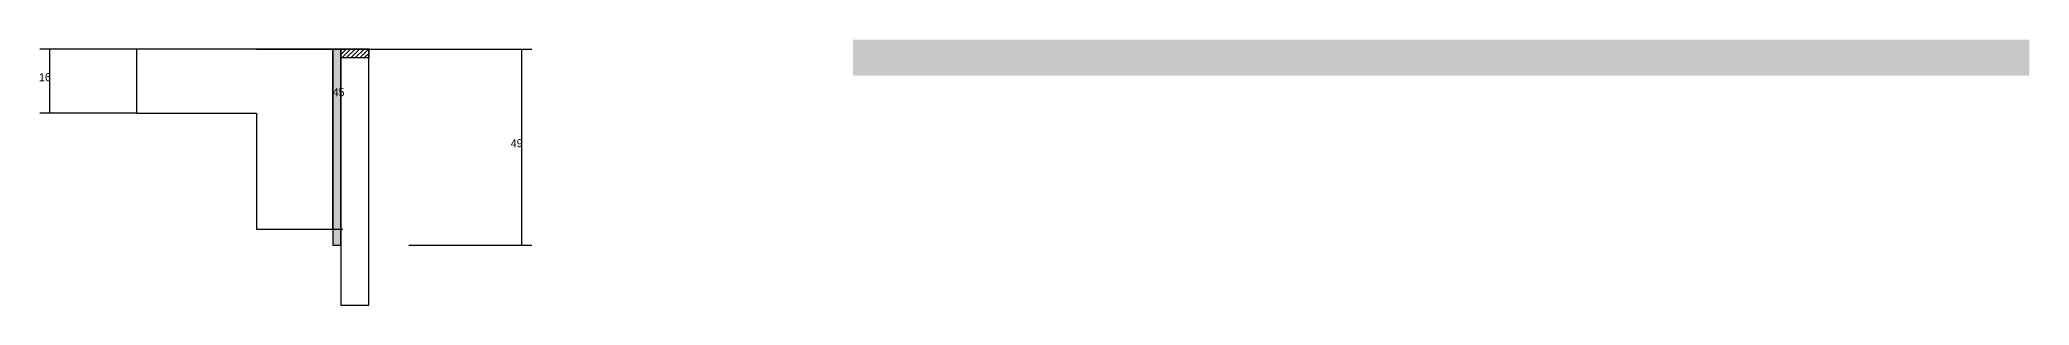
# Model space of a CAD drawing. Header units: metres. Extents: x -10045 to -5950, y 13106 to 14457.
# Drawn here: x -7040 to -6046, y 13106 to 13238 of the extents above; entities that cross this region are included whole.
import ezdxf

# ---------------------------------------------------------------- set-up
doc = ezdxf.new("R2010")
doc.units = ezdxf.units.M
for name, color, linetype in [('CONCRETO', 251, 'Continuous'), ('COTA', 241, 'Continuous'), ('Cota Seção (2x)', 4, 'Continuous'), ('Hachura', 253, 'Continuous'), ('Madeira', 126, 'Continuous'), ('Painéis', 200, 'Continuous')]:
    doc.layers.add(name, color=color, linetype=linetype)

msp = doc.modelspace()

# ---------------------------------------------------------------- hatches: boundary and pattern name
at = {"layer": 'COTA'}
h = msp.add_hatch(dxfattribs=at)
h.set_pattern_fill('AR-CONC', scale=0.03)
h.paths.add_polyline_path([(-6633.5, 13238.2), (-6633.5, 13220.2), (-6045.5, 13220.2), (-6045.5, 13238.2)])
at = {"layer": 'Hachura'}
h = msp.add_hatch(color=8, dxfattribs=at)
h.dxf.hatch_style = 1
h.paths.add_polyline_path([(-6889.5, 13233.5), (-6893.5, 13233.5), (-6893.5, 13233.5), (-6893.5, 13135.5), (-6893.5, 13135.5), (-6889.5, 13135.5), (-6889.5, 13135.5), (-6889.5, 13233.5)])
h = msp.add_hatch(dxfattribs=at)
h.set_pattern_fill('ANSI31', scale=0.5)
h.paths.add_polyline_path([(-6875.5, 13233.5), (-6875.5, 13229.1), (-6875.5, 13229.1), (-6889.5, 13229.1), (-6889.5, 13229.1), (-6889.5, 13233.5), (-6889.5, 13233.5), (-6875.5, 13233.5)])

# ---------------------------------------------------------------- linework, layer by layer
at = {"layer": 'CONCRETO'}
msp.add_lwpolyline([(-6893.5, 13213.5), (-6893.5, 13233.5), (-6991.5, 13233.5), (-6991.5, 13201.5), (-6931.5, 13201.5), (-6931.5, 13143.5), (-6893.5, 13143.5), (-6893.5, 13213.5)], close=True, dxfattribs=at)
at = {"layer": 'COTA'}
for p, q in [((-6991.5, 13233.5), (-7039.8, 13233.5)), ((-7034.8, 13201.5), (-7034.8, 13233.5)), ((-6875.5, 13233.5), (-6794, 13233.5)), ((-6799, 13135.5), (-6799, 13233.5)), ((-6991.5, 13201.5), (-7039.8, 13201.5)), ((-6855.5, 13135.5), (-6794, 13135.5))]:
    msp.add_line(p, q, dxfattribs=at)
at = {"layer": 'Cota Seção (2x)'}
for p, q in [((-6931.5, 13233.5), (-6888.5, 13233.5)), ((-6893.5, 13143.5), (-6893.5, 13233.5)), ((-6931.5, 13143.5), (-6888.5, 13143.5))]:
    msp.add_line(p, q, dxfattribs=at)
at = {"layer": 'Madeira'}
for points in [[(-6875.5, 13233.5), (-6875.5, 13229.1), (-6889.5, 13229.1), (-6889.5, 13233.5)], [(-6875.5, 13233.5), (-6889.5, 13233.5), (-6889.5, 13105.5), (-6875.5, 13105.5)]]:
    msp.add_lwpolyline(points, close=True, dxfattribs=at)
at = {"layer": 'Painéis'}
msp.add_lwpolyline([(-6889.5, 13233.5), (-6893.5, 13233.5), (-6893.5, 13135.5), (-6889.5, 13135.5)], close=True, dxfattribs=at)

# ---------------------------------------------------------------- texts
at = {"layer": 'COTA'}
for s, p in [('16', (-7040.3, 13217.5)), ('49', (-6804.5, 13184.5))]:
    msp.add_text(s, height=4, dxfattribs=at).set_placement(p)
at = {"layer": 'Cota Seção (2x)'}
msp.add_text('45', height=4, dxfattribs=at).set_placement((-6893.5, 13210))

doc.saveas('drawing.dxf')
